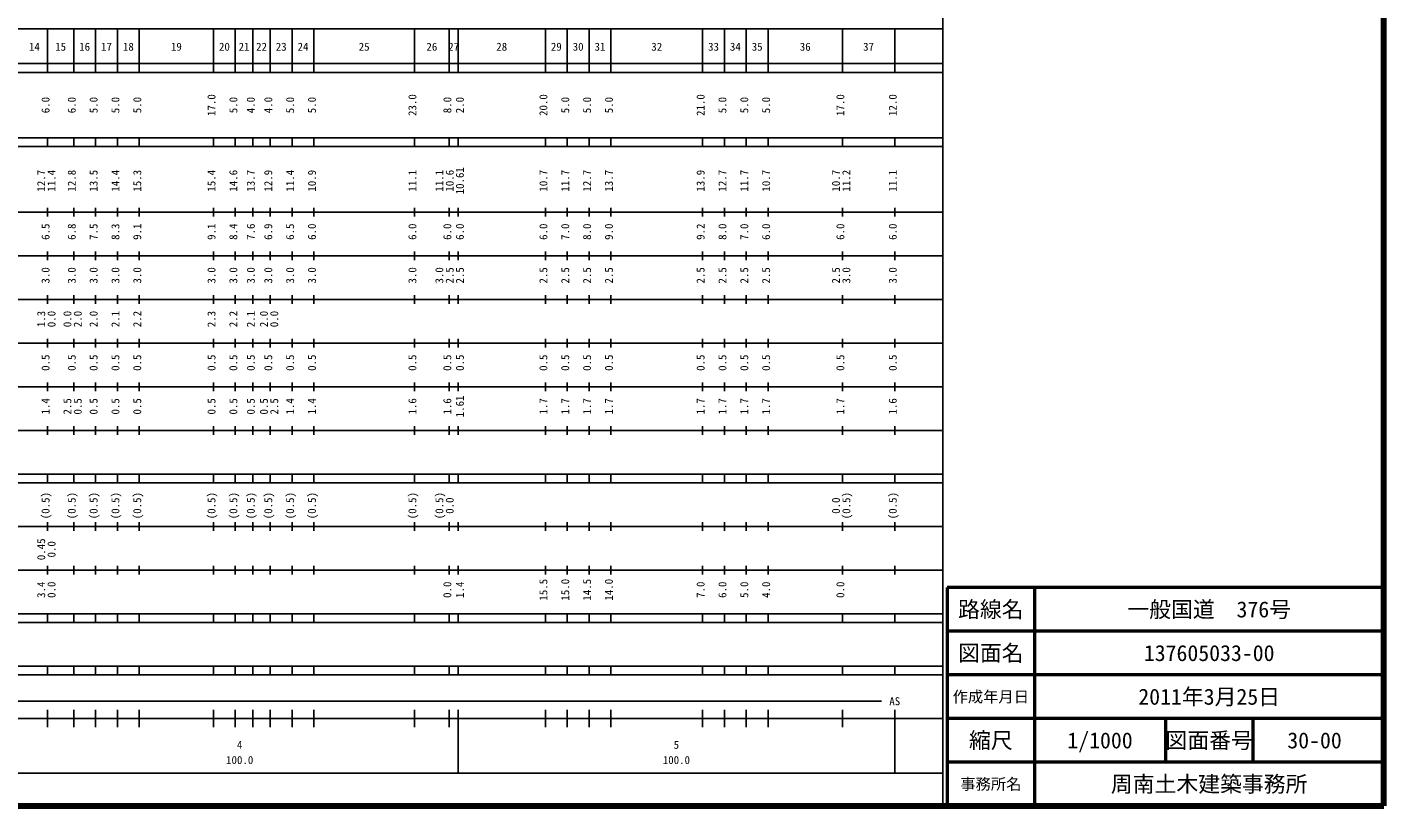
# Model space of a CAD drawing. Units: millimetres on the paper, enlarged 1000 times. Extents: x 40000 to 680000, y 20000 to 380000.
# Drawn here: x 369325 to 680000, y 20000 to 198357 of the extents above; entities that cross this region are included whole.
import ezdxf
from ezdxf.enums import TextEntityAlignment as Align

# ---------------------------------------------------------------- set-up
doc = ezdxf.new("R2010")
doc.units = ezdxf.units.MM
doc.header["$LTSCALE"] = 1000
for name, color, linetype, lineweight in [('M-TTL', 2, 'Continuous', 140), ('M-TTL-BAND', 7, 'Continuous', 25), ('M-TTL-FRAM', 2, 'Continuous', 50), ('M-TTL-LINE', 7, 'Continuous', 50)]:
    doc.layers.add(name, color=color, linetype=linetype, lineweight=lineweight)
doc.layers.add('M-TTL-TXT', color=7, linetype='Continuous')
doc.styles.add('ＭＳ ゴシック', font='')
doc.styles.get('ＭＳ ゴシック').set_extended_font_data('MS Gothic')

msp = doc.modelspace()

# ---------------------------------------------------------------- linework, layer by layer
at = {"layer": 'M-TTL'}
for p, q in [((680000, 20000), (680000, 380000)), ((40000, 20000), (680000, 20000))]:
    msp.add_line(p, q, dxfattribs=at)
at = {"layer": 'M-TTL-BAND'}
for p, q in [((579000, 20000), (579000, 370000)), ((68000, 198000), (579000, 198000)), ((374000, 188000), (374000, 198000)), ((380000, 188000), (380000, 198000)), ((385000, 188000), (385000, 198000)), ((390000, 188000), (390000, 198000)), ((395000, 188000), (395000, 198000)), ((412000, 188000), (412000, 198000)), ((417000, 188000), (417000, 198000)), ((421000, 188000), (421000, 198000)), ((425000, 188000), (425000, 198000)), ((430000, 188000), (430000, 198000)), ((435000, 188000), (435000, 198000)), ((458000, 188000), (458000, 198000)), ((466000, 188000), (466000, 198000)), ((468000, 188000), (468000, 198000)), ((488000, 188000), (488000, 198000)), ((493000, 188000), (493000, 198000)), ((498000, 188000), (498000, 198000)), ((503000, 188000), (503000, 198000)), ((524000, 188000), (524000, 198000)), ((529000, 188000), (529000, 198000)), ((534000, 188000), (534000, 198000)), ((539000, 188000), (539000, 198000)), ((556000, 188000), (556000, 198000)), ((568000, 188000), (568000, 198000)), ((40000, 190000), (579000, 190000)), ((40000, 188000), (579000, 188000)), ((40000, 173000), (579000, 173000)), ((40000, 171000), (579000, 171000)), ((374000, 171000), (374000, 173000)), ((380000, 171000), (380000, 173000)), ((385000, 171000), (385000, 173000)), ((390000, 171000), (390000, 173000)), ((395000, 171000), (395000, 173000)), ((412000, 171000), (412000, 173000)), ((417000, 171000), (417000, 173000)), ((421000, 171000), (421000, 173000)), ((425000, 171000), (425000, 173000)), ((430000, 171000), (430000, 173000)), ((435000, 171000), (435000, 173000)), ((458000, 171000), (458000, 173000)), ((466000, 171000), (466000, 173000)), ((468000, 171000), (468000, 173000)), ((488000, 171000), (488000, 173000)), ((493000, 171000), (493000, 173000)), ((498000, 171000), (498000, 173000)), ((503000, 171000), (503000, 173000)), ((524000, 171000), (524000, 173000)), ((529000, 171000), (529000, 173000)), ((534000, 171000), (534000, 173000)), ((539000, 171000), (539000, 173000)), ((556000, 171000), (556000, 173000)), ((568000, 171000), (568000, 173000)), ((40000, 156000), (579000, 156000)), ((374000, 155000), (374000, 157000)), ((380000, 155000), (380000, 157000)), ((385000, 155000), (385000, 157000)), ((390000, 155000), (390000, 157000)), ((395000, 155000), (395000, 157000)), ((412000, 155000), (412000, 157000)), ((417000, 155000), (417000, 157000)), ((421000, 155000), (421000, 157000)), ((425000, 155000), (425000, 157000)), ((430000, 155000), (430000, 157000)), ((435000, 155000), (435000, 157000)), ((458000, 155000), (458000, 157000)), ((466000, 155000), (466000, 157000)), ((468000, 155000), (468000, 157000)), ((488000, 155000), (488000, 157000)), ((493000, 155000), (493000, 157000)), ((498000, 155000), (498000, 157000)), ((503000, 155000), (503000, 157000)), ((524000, 155000), (524000, 157000)), ((529000, 155000), (529000, 157000)), ((534000, 155000), (534000, 157000)), ((539000, 155000), (539000, 157000)), ((556000, 155000), (556000, 157000)), ((568000, 155000), (568000, 157000)), ((374000, 145000), (374000, 147000)), ((380000, 145000), (380000, 147000)), ((385000, 145000), (385000, 147000)), ((390000, 145000), (390000, 147000)), ((395000, 145000), (395000, 147000)), ((412000, 145000), (412000, 147000)), ((417000, 145000), (417000, 147000)), ((421000, 145000), (421000, 147000)), ((425000, 145000), (425000, 147000)), ((430000, 145000), (430000, 147000)), ((435000, 145000), (435000, 147000)), ((458000, 145000), (458000, 147000)), ((466000, 145000), (466000, 147000)), ((468000, 145000), (468000, 147000)), ((488000, 145000), (488000, 147000)), ((493000, 145000), (493000, 147000)), ((498000, 145000), (498000, 147000)), ((503000, 145000), (503000, 147000)), ((524000, 145000), (524000, 147000)), ((529000, 145000), (529000, 147000)), ((534000, 145000), (534000, 147000)), ((539000, 145000), (539000, 147000)), ((556000, 145000), (556000, 147000)), ((568000, 145000), (568000, 147000)), ((46000, 146000), (579000, 146000)), ((374000, 135000), (374000, 137000)), ((380000, 135000), (380000, 137000)), ((385000, 135000), (385000, 137000)), ((390000, 135000), (390000, 137000)), ((395000, 135000), (395000, 137000)), ((412000, 135000), (412000, 137000)), ((417000, 135000), (417000, 137000)), ((421000, 135000), (421000, 137000)), ((425000, 135000), (425000, 137000)), ((430000, 135000), (430000, 137000)), ((435000, 135000), (435000, 137000)), ((458000, 135000), (458000, 137000)), ((466000, 135000), (466000, 137000)), ((468000, 135000), (468000, 137000)), ((488000, 135000), (488000, 137000)), ((493000, 135000), (493000, 137000)), ((498000, 135000), (498000, 137000)), ((503000, 135000), (503000, 137000)), ((524000, 135000), (524000, 137000)), ((529000, 135000), (529000, 137000)), ((534000, 135000), (534000, 137000)), ((539000, 135000), (539000, 137000)), ((556000, 135000), (556000, 137000)), ((568000, 135000), (568000, 137000)), ((52000, 136000), (579000, 136000)), ((46000, 126000), (579000, 126000)), ((374000, 125000), (374000, 127000)), ((380000, 125000), (380000, 127000)), ((385000, 125000), (385000, 127000)), ((390000, 125000), (390000, 127000)), ((395000, 125000), (395000, 127000)), ((412000, 125000), (412000, 127000)), ((417000, 125000), (417000, 127000)), ((421000, 125000), (421000, 127000)), ((425000, 125000), (425000, 127000)), ((430000, 125000), (430000, 127000)), ((435000, 125000), (435000, 127000)), ((458000, 125000), (458000, 127000)), ((466000, 125000), (466000, 127000)), ((468000, 125000), (468000, 127000)), ((488000, 125000), (488000, 127000)), ((493000, 125000), (493000, 127000)), ((498000, 125000), (498000, 127000)), ((503000, 125000), (503000, 127000)), ((524000, 125000), (524000, 127000)), ((529000, 125000), (529000, 127000)), ((534000, 125000), (534000, 127000)), ((539000, 125000), (539000, 127000)), ((556000, 125000), (556000, 127000)), ((568000, 125000), (568000, 127000)), ((52000, 116000), (579000, 116000)), ((374000, 115000), (374000, 117000)), ((380000, 115000), (380000, 117000)), ((385000, 115000), (385000, 117000)), ((390000, 115000), (390000, 117000)), ((395000, 115000), (395000, 117000)), ((412000, 115000), (412000, 117000)), ((417000, 115000), (417000, 117000)), ((421000, 115000), (421000, 117000)), ((425000, 115000), (425000, 117000)), ((430000, 115000), (430000, 117000)), ((435000, 115000), (435000, 117000)), ((458000, 115000), (458000, 117000)), ((466000, 115000), (466000, 117000)), ((468000, 115000), (468000, 117000)), ((488000, 115000), (488000, 117000)), ((493000, 115000), (493000, 117000)), ((498000, 115000), (498000, 117000)), ((503000, 115000), (503000, 117000)), ((524000, 115000), (524000, 117000)), ((529000, 115000), (529000, 117000)), ((534000, 115000), (534000, 117000)), ((539000, 115000), (539000, 117000)), ((556000, 115000), (556000, 117000)), ((568000, 115000), (568000, 117000)), ((46000, 106000), (579000, 106000)), ((374000, 105000), (374000, 107000)), ((380000, 105000), (380000, 107000)), ((385000, 105000), (385000, 107000)), ((390000, 105000), (390000, 107000)), ((395000, 105000), (395000, 107000)), ((412000, 105000), (412000, 107000)), ((417000, 105000), (417000, 107000)), ((421000, 105000), (421000, 107000)), ((425000, 105000), (425000, 107000)), ((430000, 105000), (430000, 107000)), ((435000, 105000), (435000, 107000)), ((458000, 105000), (458000, 107000)), ((466000, 105000), (466000, 107000)), ((468000, 105000), (468000, 107000)), ((488000, 105000), (488000, 107000)), ((493000, 105000), (493000, 107000)), ((498000, 105000), (498000, 107000)), ((503000, 105000), (503000, 107000)), ((524000, 105000), (524000, 107000)), ((529000, 105000), (529000, 107000)), ((534000, 105000), (534000, 107000)), ((539000, 105000), (539000, 107000)), ((556000, 105000), (556000, 107000)), ((568000, 105000), (568000, 107000)), ((40000, 96000), (579000, 96000)), ((40000, 94000), (579000, 94000)), ((374000, 94000), (374000, 96000)), ((380000, 94000), (380000, 96000)), ((385000, 94000), (385000, 96000)), ((390000, 94000), (390000, 96000)), ((395000, 94000), (395000, 96000)), ((412000, 94000), (412000, 96000)), ((417000, 94000), (417000, 96000)), ((421000, 94000), (421000, 96000)), ((425000, 94000), (425000, 96000)), ((430000, 94000), (430000, 96000)), ((435000, 94000), (435000, 96000)), ((458000, 94000), (458000, 96000)), ((466000, 94000), (466000, 96000)), ((468000, 94000), (468000, 96000)), ((488000, 94000), (488000, 96000)), ((493000, 94000), (493000, 96000)), ((498000, 94000), (498000, 96000)), ((503000, 94000), (503000, 96000)), ((524000, 94000), (524000, 96000)), ((529000, 94000), (529000, 96000)), ((534000, 94000), (534000, 96000)), ((539000, 94000), (539000, 96000)), ((556000, 94000), (556000, 96000)), ((568000, 94000), (568000, 96000)), ((49000, 84000), (579000, 84000)), ((374000, 83000), (374000, 85000)), ((380000, 83000), (380000, 85000)), ((385000, 83000), (385000, 85000)), ((390000, 83000), (390000, 85000)), ((395000, 83000), (395000, 85000)), ((412000, 83000), (412000, 85000)), ((417000, 83000), (417000, 85000)), ((421000, 83000), (421000, 85000)), ((425000, 83000), (425000, 85000)), ((430000, 83000), (430000, 85000)), ((435000, 83000), (435000, 85000)), ((458000, 83000), (458000, 85000)), ((466000, 83000), (466000, 85000)), ((468000, 83000), (468000, 85000)), ((488000, 83000), (488000, 85000)), ((493000, 83000), (493000, 85000)), ((498000, 83000), (498000, 85000)), ((503000, 83000), (503000, 85000)), ((524000, 83000), (524000, 85000)), ((529000, 83000), (529000, 85000)), ((534000, 83000), (534000, 85000)), ((539000, 83000), (539000, 85000)), ((556000, 83000), (556000, 85000)), ((568000, 83000), (568000, 85000)), ((374000, 73000), (374000, 75000)), ((380000, 73000), (380000, 75000)), ((385000, 73000), (385000, 75000)), ((390000, 73000), (390000, 75000)), ((395000, 73000), (395000, 75000)), ((412000, 73000), (412000, 75000)), ((417000, 73000), (417000, 75000)), ((421000, 73000), (421000, 75000)), ((425000, 73000), (425000, 75000)), ((430000, 73000), (430000, 75000)), ((435000, 73000), (435000, 75000)), ((458000, 73000), (458000, 75000)), ((466000, 73000), (466000, 75000)), ((468000, 73000), (468000, 75000)), ((488000, 73000), (488000, 75000)), ((493000, 73000), (493000, 75000)), ((498000, 73000), (498000, 75000)), ((503000, 73000), (503000, 75000)), ((524000, 73000), (524000, 75000)), ((529000, 73000), (529000, 75000)), ((534000, 73000), (534000, 75000)), ((539000, 73000), (539000, 75000)), ((556000, 73000), (556000, 75000)), ((568000, 73000), (568000, 75000)), ((40000, 74000), (579000, 74000)), ((40000, 64000), (579000, 64000)), ((374000, 62000), (374000, 64000)), ((380000, 62000), (380000, 64000)), ((385000, 62000), (385000, 64000)), ((390000, 62000), (390000, 64000)), ((395000, 62000), (395000, 64000)), ((412000, 62000), (412000, 64000)), ((417000, 62000), (417000, 64000)), ((421000, 62000), (421000, 64000)), ((425000, 62000), (425000, 64000)), ((430000, 62000), (430000, 64000)), ((435000, 62000), (435000, 64000)), ((458000, 62000), (458000, 64000)), ((466000, 62000), (466000, 64000)), ((468000, 62000), (468000, 64000)), ((488000, 62000), (488000, 64000)), ((493000, 62000), (493000, 64000)), ((498000, 62000), (498000, 64000)), ((503000, 62000), (503000, 64000)), ((524000, 62000), (524000, 64000)), ((529000, 62000), (529000, 64000)), ((534000, 62000), (534000, 64000)), ((539000, 62000), (539000, 64000)), ((556000, 62000), (556000, 64000)), ((568000, 62000), (568000, 64000)), ((40000, 62000), (579000, 62000)), ((40000, 52000), (579000, 52000)), ((40000, 50000), (579000, 50000)), ((374000, 50000), (374000, 52000)), ((380000, 50000), (380000, 52000)), ((385000, 50000), (385000, 52000)), ((390000, 50000), (390000, 52000)), ((395000, 50000), (395000, 52000)), ((412000, 50000), (412000, 52000)), ((417000, 50000), (417000, 52000)), ((421000, 50000), (421000, 52000)), ((425000, 50000), (425000, 52000)), ((430000, 50000), (430000, 52000)), ((435000, 50000), (435000, 52000)), ((458000, 50000), (458000, 52000)), ((466000, 50000), (466000, 52000)), ((468000, 50000), (468000, 52000)), ((488000, 50000), (488000, 52000)), ((493000, 50000), (493000, 52000)), ((498000, 50000), (498000, 52000)), ((503000, 50000), (503000, 52000)), ((524000, 50000), (524000, 52000)), ((529000, 50000), (529000, 52000)), ((534000, 50000), (534000, 52000)), ((539000, 50000), (539000, 52000)), ((556000, 50000), (556000, 52000)), ((568000, 50000), (568000, 52000)), ((71000, 44000), (565000, 44000)), ((374000, 38000), (374000, 42000)), ((380000, 38000), (380000, 42000)), ((385000, 38000), (385000, 42000)), ((390000, 38000), (390000, 42000)), ((395000, 38000), (395000, 42000)), ((412000, 38000), (412000, 42000)), ((417000, 38000), (417000, 42000)), ((421000, 38000), (421000, 42000)), ((425000, 38000), (425000, 42000)), ((430000, 38000), (430000, 42000)), ((435000, 38000), (435000, 42000)), ((458000, 38000), (458000, 42000)), ((466000, 38000), (466000, 42000)), ((468000, 27500), (468000, 42000)), ((488000, 38000), (488000, 42000)), ((493000, 38000), (493000, 42000)), ((498000, 38000), (498000, 42000)), ((503000, 38000), (503000, 42000)), ((524000, 38000), (524000, 42000)), ((529000, 38000), (529000, 42000)), ((534000, 38000), (534000, 42000)), ((539000, 38000), (539000, 42000)), ((556000, 38000), (556000, 42000)), ((568000, 27500), (568000, 42000)), ((40000, 40000), (579000, 40000)), ((68000, 27500), (579000, 27500))]:
    msp.add_line(p, q, dxfattribs=at)
at = {"layer": 'M-TTL-FRAM'}
for p, q in [((680000, 70000), (580000, 70000)), ((580000, 70000), (580000, 20000))]:
    msp.add_line(p, q, dxfattribs=at)
at = {"layer": 'M-TTL-LINE'}
for p, q in [((600000, 70000), (600000, 20000)), ((680000, 60000), (580000, 60000)), ((680000, 50000), (580000, 50000)), ((680000, 40000), (580000, 40000)), ((630000, 40000), (630000, 30000)), ((650000, 40000), (650000, 30000)), ((680000, 30000), (580000, 30000))]:
    msp.add_line(p, q, dxfattribs=at)

# ---------------------------------------------------------------- texts
at = {"layer": 'M-TTL-BAND', "style": 'ＭＳ ゴシック'}
for s, p in [('14', (371000, 192405)), ('15', (377000, 192405)), ('16', (382500, 192405)), ('17', (387500, 192405)), ('18', (392500, 192405)), ('19', (403500, 192405)), ('20', (414500, 192405)), ('21', (419000, 192405)), ('22', (423000, 192405)), ('23', (427500, 192405)), ('24', (432500, 192405)), ('25', (446500, 192405)), ('26', (462000, 192405)), ('27', (467000, 192405)), ('28', (478000, 192405)), ('29', (490500, 192405)), ('30', (495500, 192405)), ('31', (500500, 192405)), ('32', (513500, 192405)), ('33', (526500, 192405)), ('34', (531500, 192405)), ('35', (536500, 192405)), ('36', (547500, 192405)), ('37', (562000, 192405)), ('AS', (568000, 42500)), ('4', (418000, 32523)), ('5', (518000, 32523)), ('100.0', (418000, 29033)), ('100.0', (518000, 29033))]:
    msp.add_text(s, height=1833, dxfattribs=at).set_placement(p, align=Align.BOTTOM_CENTER)
for s, p in [('6.0', (375000, 180500)), ('6.0', (381000, 180500)), ('5.0', (386000, 180500)), ('5.0', (391000, 180500)), ('5.0', (396000, 180500)), ('17.0', (413000, 180500)), ('5.0', (418000, 180500)), ('4.0', (422000, 180500)), ('4.0', (426000, 180500)), ('5.0', (431000, 180500)), ('5.0', (436000, 180500)), ('23.0', (459000, 180500)), ('8.0', (467000, 180500)), ('2.0', (469875, 180500)), ('20.0', (489000, 180500)), ('5.0', (494000, 180500)), ('5.0', (499000, 180500)), ('5.0', (504000, 180500)), ('21.0', (525000, 180500)), ('5.0', (530000, 180500)), ('5.0', (535000, 180500)), ('5.0', (540000, 180500)), ('17.0', (557000, 180500)), ('12.0', (569000, 180500)), ('12.7', (374000, 163174)), ('11.4', (376370, 163174)), ('12.8', (381000, 163174)), ('13.5', (386000, 163174)), ('14.4', (391000, 163174)), ('15.3', (396000, 163174)), ('15.4', (413000, 163174)), ('14.6', (418000, 163174)), ('13.7', (422000, 163174)), ('12.9', (426000, 163174)), ('11.4', (431000, 163174)), ('10.9', (436000, 163174)), ('11.1', (459000, 163174)), ('11.1', (465174, 163174)), ('10.6', (467544, 163174)), ('10.61', (469875, 163174)), ('10.7', (489000, 163174)), ('11.7', (494000, 163174)), ('12.7', (499000, 163174)), ('13.7', (504000, 163174)), ('13.9', (525000, 163174)), ('12.7', (530000, 163174)), ('11.7', (535000, 163174)), ('10.7', (540000, 163174)), ('10.7', (556000, 163174)), ('11.2', (558370, 163174)), ('11.1', (569000, 163174)), ('6.5', (375000, 151500)), ('6.8', (381000, 151500)), ('7.5', (386000, 151500)), ('8.3', (391000, 151500)), ('9.1', (396000, 151500)), ('9.1', (413000, 151500)), ('8.4', (418000, 151500)), ('7.6', (422000, 151500)), ('6.9', (426000, 151500)), ('6.5', (431000, 151500)), ('6.0', (436000, 151500)), ('6.0', (459000, 151500)), ('6.0', (467000, 151500)), ('6.0', (469875, 151500)), ('6.0', (489000, 151500)), ('7.0', (494000, 151500)), ('8.0', (499000, 151500)), ('9.0', (504000, 151500)), ('9.2', (525000, 151500)), ('8.0', (530000, 151500)), ('7.0', (535000, 151500)), ('6.0', (540000, 151500)), ('6.0', (557000, 151500)), ('6.0', (569000, 151500)), ('3.0', (375000, 141500)), ('3.0', (381000, 141500)), ('3.0', (386000, 141500)), ('3.0', (391000, 141500)), ('3.0', (396000, 141500)), ('3.0', (413000, 141500)), ('3.0', (418000, 141500)), ('3.0', (422000, 141500)), ('3.0', (426000, 141500)), ('3.0', (431000, 141500)), ('3.0', (436000, 141500)), ('3.0', (459000, 141500)), ('3.0', (465174, 141500)), ('2.5', (467544, 141500)), ('2.5', (469875, 141500)), ('2.5', (489000, 141500)), ('2.5', (494000, 141500)), ('2.5', (499000, 141500)), ('2.5', (504000, 141500)), ('2.5', (525000, 141500)), ('2.5', (530000, 141500)), ('2.5', (535000, 141500)), ('2.5', (540000, 141500)), ('2.5', (556000, 141500)), ('3.0', (558370, 141500)), ('3.0', (569000, 141500)), ('1.3', (374000, 131500)), ('0.0', (376370, 131500)), ('0.0', (380000, 131500)), ('2.0', (382370, 131500)), ('2.0', (386000, 131500)), ('2.1', (391000, 131500)), ('2.2', (396000, 131500)), ('2.3', (413000, 131500)), ('2.2', (418000, 131500)), ('2.1', (422000, 131500)), ('2.0', (425000, 131500)), ('0.0', (427370, 131500)), ('0.5', (375000, 121500)), ('0.5', (381000, 121500)), ('0.5', (386000, 121500)), ('0.5', (391000, 121500)), ('0.5', (396000, 121500)), ('0.5', (413000, 121500)), ('0.5', (418000, 121500)), ('0.5', (422000, 121500)), ('0.5', (426000, 121500)), ('0.5', (431000, 121500)), ('0.5', (436000, 121500)), ('0.5', (459000, 121500)), ('0.5', (467000, 121500)), ('0.5', (469875, 121500)), ('0.5', (489000, 121500)), ('0.5', (494000, 121500)), ('0.5', (499000, 121500)), ('0.5', (504000, 121500)), ('0.5', (525000, 121500)), ('0.5', (530000, 121500)), ('0.5', (535000, 121500)), ('0.5', (540000, 121500)), ('0.5', (557000, 121500)), ('0.5', (569000, 121500)), ('1.4', (375000, 111500)), ('2.5', (380000, 111500)), ('0.5', (382370, 111500)), ('0.5', (386000, 111500)), ('0.5', (391000, 111500)), ('0.5', (396000, 111500)), ('0.5', (413000, 111500)), ('0.5', (418000, 111500)), ('0.5', (422000, 111500)), ('0.5', (425000, 111500)), ('2.5', (427370, 111500)), ('1.4', (431000, 111500)), ('1.4', (436000, 111500)), ('1.6', (459000, 111500)), ('1.6', (467000, 111500)), ('1.61', (469875, 111500)), ('1.7', (489000, 111500)), ('1.7', (494000, 111500)), ('1.7', (499000, 111500)), ('1.7', (504000, 111500)), ('1.7', (525000, 111500)), ('1.7', (530000, 111500)), ('1.7', (535000, 111500)), ('1.7', (540000, 111500)), ('1.7', (557000, 111500)), ('1.6', (569000, 111500)), ('(0.5)', (375000, 88764)), ('(0.5)', (381000, 88764)), ('(0.5)', (386000, 88764)), ('(0.5)', (391000, 88764)), ('(0.5)', (396000, 88764)), ('(0.5)', (413000, 88764)), ('(0.5)', (418000, 88764)), ('(0.5)', (422000, 88764)), ('(0.5)', (426000, 88764)), ('(0.5)', (431000, 88764)), ('(0.5)', (436000, 88764)), ('(0.5)', (459000, 88764)), ('(0.5)', (465174, 88764)), ('0.0', (467544, 88764)), ('0.0', (556000, 88764)), ('(0.5)', (558370, 88764)), ('(0.5)', (569000, 88764)), ('0.45', (374000, 78764)), ('0.0', (376370, 78764)), ('15.5', (489000, 69500)), ('15.0', (494000, 69500)), ('14.5', (499000, 69500)), ('14.0', (504000, 69500)), ('3.4', (374000, 69500)), ('0.0', (376370, 69500)), ('0.0', (467000, 69500)), ('1.4', (469875, 69500)), ('7.0', (525000, 69500)), ('6.0', (530000, 69500)), ('5.0', (535000, 69500)), ('4.0', (540000, 69500)), ('0.0', (557000, 69500))]:
    msp.add_text(s, height=1833, rotation=90, dxfattribs=at).set_placement(p, align=Align.BOTTOM_CENTER)
at = {"layer": 'M-TTL-TXT', "style": 'ＭＳ ゴシック'}
for s, height, p in [('路線名', 3666, (590000, 65000)), ('路線名', 3666, (590000, 65000)), ('一般国道\u3000376号', 3666, (640000, 65000)), ('図面名', 3666, (590000, 55000)), ('図面名', 3666, (590000, 55000)), ('137605033-00', 3666, (640000, 55000)), ('作成年月日', 2566, (590000, 45000)), ('作成年月日', 2566, (590000, 45000)), ('2011年3月25日', 3666, (640000, 45000)), ('縮尺', 3666, (590000, 35000)), ('縮尺', 3666, (590000, 35000)), ('図面番号', 3666, (640000, 35000)), ('図面番号', 3666, (640000, 35000)), ('1/1000', 3666, (615000, 35000)), ('30-00', 3666, (664125, 35000)), ('事務所名', 2566, (590000, 25000)), ('事務所名', 2566, (590000, 25000)), ('周南土木建築事務所', 3666, (640000, 25000))]:
    msp.add_text(s, height=height, dxfattribs=at).set_placement(p, align=Align.MIDDLE_CENTER)

doc.saveas('drawing.dxf')
